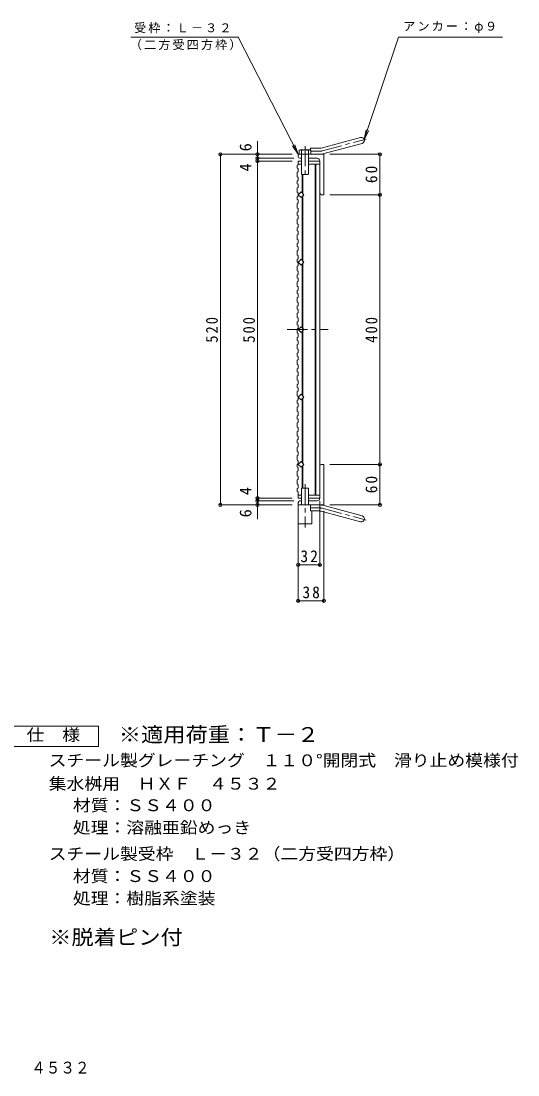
# Model space of a CAD drawing. Units: millimetres, scale not verified. Extents: x -951 to 876, y -823 to 799.
# Drawn here: x 140 to 876, y -823 to 740 of the extents above; entities that cross this region are included whole.
import ezdxf
from ezdxf.enums import TextEntityAlignment as Align

# ---------------------------------------------------------------- set-up
doc = ezdxf.new("R2010")
doc.units = ezdxf.units.MM
doc.header["$LTSCALE"] = 6
doc.header["$PDMODE"] = 32
doc.header["$PDSIZE"] = 4.8
doc.linetypes.add('CHAIN1', pattern=[8, 5, -1, 1, -1])
for name, color, linetype, lineweight in [('A-1_ピット', 2, 'Continuous', 9), ('A-2_蓋', 3, 'Continuous', 9), ('A-4_寸法', 7, 'Continuous', 9), ('A-5_仕様文', 7, 'Continuous', 9), ('A-9_ｸｯｼｮﾝ材', 4, 'Continuous', 9), ('F-4_F-4ﾚｲﾔ', 2, 'Continuous', 9)]:
    doc.layers.add(name, color=color, linetype=linetype, lineweight=lineweight)
doc.layers.add('F-5_F-5ﾚｲﾔ', color=2, linetype='Continuous')
doc.styles.add('ＭＳ ゴシック', font='')
doc.styles.get('ＭＳ ゴシック').set_extended_font_data('MS Gothic')

msp = doc.modelspace()

# ---------------------------------------------------------------- linework, layer by layer
at = {"layer": 'A-1_ピット'}
for p, q in [((585.068, 552.018), (643.259, 567.61)), ((582.739, 551.711), (568.923, 551.711)), ((568.923, 548.913), (568.923, 551.711)), ((587.397, 543.325), (645.588, 558.917)), ((550.923, 539.212), (550.923, 542.712)), ((588.923, 542.712), (550.923, 542.712)), ((555.923, 536.712), (553.423, 536.712)), ((578.923, 536.712), (565.923, 536.712)), ((582.923, 532.711), (582.923, 485.212)), ((588.923, 542.712), (588.923, 482.712)), ((585.423, 482.712), (588.923, 482.712)), ((582.923, 32.712), (582.923, 80.212)), ((585.423, 82.711), (588.923, 82.711)), ((588.923, 22.712), (588.923, 82.711)), ((550.923, 26.211), (550.923, 22.712)), ((588.923, 22.712), (550.923, 22.712)), ((555.923, 28.711), (553.423, 28.711)), ((578.923, 28.711), (565.923, 28.711)), ((568.923, 22.712), (568.923, 13.712)), ((587.397, 22.098), (645.588, 6.506)), ((582.739, 13.712), (568.923, 13.712)), ((585.068, 13.405), (643.259, -2.187))]:
    msp.add_line(p, q, dxfattribs=at)
at = {"layer": 'A-1_ピット', "linetype": 'CHAIN1'}
for p, q in [((586.232, 547.672), (651.399, 565.133)), ((582.738, 547.212), (569.808, 547.212)), ((582.738, 18.211), (569.808, 18.211)), ((586.232, 17.751), (651.399, 0.29))]:
    msp.add_line(p, q, dxfattribs=at)
at = {"layer": 'A-1_ピット'}
for centre, radius, start, end in [((644.423, 563.264), 4.5, 285.00014, 104.99991), ((582.739, 560.711), 9, 270, 285.00002), ((553.423, 539.212), 2.5, 180, 270), ((578.923, 532.711), 4, 0, 90), ((582.738, 560.711), 18, 270, 285), ((585.423, 485.212), 2.5, 180, 270), ((585.423, 80.212), 2.5, 90, 180), ((578.923, 32.712), 4, 270, 0), ((553.423, 26.211), 2.5, 90, 180), ((582.738, 4.711), 18, 75, 90), ((582.739, 4.711), 9, 74.99998, 90), ((644.423, 2.159), 4.5, 255.00009, 74.99986)]:
    msp.add_arc(centre, radius, start, end, dxfattribs=at)
at = {"layer": 'A-1_ピット', "linetype": 'CHAIN1'}
for centre, start, end in [((582.738, 560.711), 270, 284.99995), ((582.738, 4.711), 75.00005, 90)]:
    msp.add_arc(centre, 13.5, start, end, dxfattribs=at)
at = {"layer": 'A-2_蓋'}
for p, q in [((550.923, 532.711), (550.923, 527.068)), ((550.923, 532.711), (555.923, 532.711)), ((565.923, 532.711), (582.923, 532.711)), ((549.423, 526.557), (550.923, 527.068)), ((549.423, 516.014), (550.923, 516.525)), ((550.923, 528.211), (555.923, 528.211)), ((565.923, 528.211), (582.923, 528.211)), ((575.923, 528.212), (575.923, 37.211)), ((576.923, 528.212), (576.923, 37.211)), ((582.923, 528.212), (582.923, 32.711)), ((549.423, 503.33), (550.923, 503.842)), ((550.923, 508.955), (550.923, 503.842)), ((556.923, 512.712), (556.923, 485.197)), ((557.923, 512.712), (557.923, 484.197)), ((549.423, 492.787), (550.923, 493.299)), ((550.923, 485.729), (550.923, 480.615)), ((549.423, 480.104), (550.923, 480.615)), ((549.423, 469.561), (550.923, 470.072)), ((556.923, 480.226), (556.923, 385.197)), ((557.923, 481.226), (557.923, 384.197)), ((549.423, 456.878), (550.923, 457.389)), ((550.923, 462.502), (550.923, 457.389)), ((549.423, 446.334), (550.923, 446.846)), ((550.923, 451.959), (550.923, 446.846)), ((550.923, 439.276), (550.923, 434.163)), ((549.423, 433.651), (550.923, 434.163)), ((549.423, 423.108), (550.923, 423.619)), ((550.923, 428.733), (550.923, 423.619)), ((549.423, 410.425), (550.923, 410.936)), ((550.923, 416.049), (550.923, 410.936)), ((549.423, 399.882), (550.923, 400.393)), ((550.923, 405.506), (550.923, 400.393)), ((550.923, 392.823), (550.923, 387.71)), ((549.423, 387.199), (550.923, 387.71)), ((549.423, 376.655), (550.923, 377.167)), ((550.923, 382.28), (550.923, 377.167)), ((556.923, 380.226), (556.923, 285.197)), ((557.923, 381.226), (557.923, 284.197)), ((549.423, 363.972), (550.923, 364.484)), ((550.923, 369.597), (550.923, 364.484)), ((549.423, 353.429), (550.923, 353.94)), ((550.923, 359.054), (550.923, 353.94)), ((550.923, 346.371), (550.923, 341.257)), ((549.423, 340.746), (550.923, 341.257)), ((549.423, 330.203), (550.923, 330.714)), ((550.923, 335.827), (550.923, 330.714)), ((549.423, 317.52), (550.923, 318.031)), ((550.923, 323.144), (550.923, 318.031)), ((550.923, 312.601), (550.923, 307.488)), ((549.423, 306.977), (550.923, 307.488)), ((550.923, 299.918), (550.923, 294.805)), ((549.423, 294.293), (550.923, 294.805)), ((549.423, 283.75), (550.923, 284.262)), ((550.923, 289.375), (550.923, 284.262)), ((549.423, 271.067), (550.923, 271.578)), ((550.923, 276.692), (550.923, 271.578)), ((550.923, 266.148), (550.923, 261.035)), ((556.923, 280.226), (556.923, 185.197)), ((557.923, 281.226), (557.923, 184.197)), ((549.423, 260.524), (550.923, 261.035)), ((550.923, 253.465), (550.923, 248.352)), ((549.423, 247.841), (550.923, 248.352)), ((549.423, 237.298), (550.923, 237.809)), ((550.923, 242.922), (550.923, 237.809)), ((549.423, 224.614), (550.923, 225.126)), ((550.923, 230.239), (550.923, 225.126)), ((550.923, 219.696), (550.923, 214.583)), ((549.423, 214.071), (550.923, 214.583)), ((550.923, 207.013), (550.923, 201.899)), ((549.423, 201.388), (550.923, 201.899)), ((549.423, 190.845), (550.923, 191.356)), ((550.923, 196.469), (550.923, 191.356)), ((549.423, 178.162), (550.923, 178.673)), ((550.923, 183.786), (550.923, 178.673)), ((550.923, 173.243), (550.923, 168.13)), ((556.923, 85.197), (556.923, 180.226)), ((557.923, 84.197), (557.923, 181.226)), ((549.423, 167.619), (550.923, 168.13)), ((550.923, 160.56), (550.923, 155.447)), ((549.423, 154.935), (550.923, 155.447)), ((549.423, 144.392), (550.923, 144.904)), ((549.423, 144.392), (549.423, 137.845)), ((550.923, 150.017), (550.923, 144.904)), ((549.423, 137.845), (550.923, 137.334)), ((549.423, 131.709), (550.923, 132.221)), ((550.923, 137.334), (550.923, 132.221)), ((549.423, 119.026), (550.923, 119.538)), ((550.923, 124.651), (550.923, 119.538)), ((550.923, 114.107), (550.923, 108.994)), ((549.423, 108.483), (550.923, 108.994)), ((549.423, 95.8), (550.923, 96.311)), ((549.423, 83.117), (550.923, 83.628)), ((550.923, 88.741), (550.923, 83.628)), ((550.923, 78.198), (550.923, 73.085)), ((556.923, 47.711), (556.923, 80.226)), ((557.923, 47.711), (557.923, 81.226)), ((549.423, 72.574), (550.923, 73.085)), ((549.423, 59.891), (550.923, 60.402)), ((549.423, 47.207), (550.923, 47.719)), ((550.923, 52.832), (550.923, 47.719)), ((550.923, 42.289), (550.923, 32.711)), ((550.923, 37.211), (555.923, 37.211)), ((550.923, 32.711), (555.923, 32.711)), ((565.923, 37.211), (582.923, 37.211)), ((565.923, 32.711), (582.923, 32.711))]:
    msp.add_line(p, q, dxfattribs=at)
at = {"layer": 'A-2_蓋', "linetype": 'CHAIN1'}
msp.add_line((534.643, 282.711), (595.019, 282.711), dxfattribs=at)
at = {"layer": 'A-2_蓋'}
for points in [[(549.423, 526.557), (549.423, 522.149), (550.923, 521.638), (550.923, 516.525)], [(549.423, 516.014), (549.423, 509.466), (550.923, 508.955)], [(549.423, 503.33), (549.423, 498.923), (550.923, 498.412), (550.923, 493.299)], [(549.423, 492.787), (549.423, 486.24), (550.923, 485.729)], [(549.423, 480.104), (549.423, 475.697), (550.923, 475.186), (550.923, 470.072)], [(549.423, 469.561), (549.423, 463.013), (550.923, 462.502)], [(549.423, 456.878), (549.423, 452.47), (550.923, 451.959)], [(549.423, 446.334), (549.423, 439.787), (550.923, 439.276)], [(549.423, 433.651), (549.423, 429.244), (550.923, 428.733)], [(549.423, 423.108), (549.423, 416.561), (550.923, 416.049)], [(549.423, 410.425), (549.423, 406.017), (550.923, 405.506)], [(549.423, 399.882), (549.423, 393.334), (550.923, 392.823)], [(549.423, 387.199), (549.423, 382.791), (550.923, 382.28)], [(549.423, 376.655), (549.423, 370.108), (550.923, 369.597)], [(549.423, 363.972), (549.423, 359.565), (550.923, 359.054)], [(549.423, 353.429), (549.423, 346.882), (550.923, 346.371)], [(549.423, 340.746), (549.423, 336.339), (550.923, 335.827)], [(549.423, 330.203), (549.423, 323.655), (550.923, 323.144)], [(549.423, 317.52), (549.423, 313.112), (550.923, 312.601)], [(549.423, 306.977), (549.423, 300.429), (550.923, 299.918)], [(549.423, 294.293), (549.423, 289.886), (550.923, 289.375)], [(549.423, 283.75), (549.423, 277.203), (550.923, 276.692)], [(549.423, 271.067), (549.423, 266.66), (550.923, 266.148)], [(549.423, 260.524), (549.423, 253.976), (550.923, 253.465)], [(549.423, 247.841), (549.423, 243.433), (550.923, 242.922)], [(549.423, 237.298), (549.423, 230.75), (550.923, 230.239)], [(549.423, 224.614), (549.423, 220.207), (550.923, 219.696)], [(549.423, 214.071), (549.423, 207.524), (550.923, 207.013)], [(549.423, 201.388), (549.423, 196.981), (550.923, 196.469)], [(549.423, 190.845), (549.423, 184.298), (550.923, 183.786)], [(549.423, 178.162), (549.423, 173.754), (550.923, 173.243)], [(549.423, 167.619), (549.423, 161.071), (550.923, 160.56)], [(549.423, 154.935), (549.423, 150.528), (550.923, 150.017)], [(549.423, 131.709), (549.423, 125.162), (550.923, 124.651)], [(549.423, 119.026), (549.423, 114.619), (550.923, 114.107)], [(549.423, 108.483), (549.423, 101.936), (550.923, 101.424), (550.923, 96.311)], [(549.423, 95.8), (549.423, 89.253), (550.923, 88.741)], [(549.423, 83.117), (549.423, 78.709), (550.923, 78.198)], [(549.423, 72.574), (549.423, 66.026), (550.923, 65.515), (550.923, 60.402)], [(549.423, 59.891), (549.423, 53.343), (550.923, 52.832)], [(549.423, 47.207), (549.423, 42.8), (550.923, 42.289)]]:
    msp.add_lwpolyline(points, dxfattribs=at)
for points in [[(559.409, 482.712), (555.166, 478.469), (550.923, 482.712), (555.166, 486.954)], [(559.409, 382.711), (555.166, 378.469), (550.923, 382.711), (555.166, 386.954)], [(559.409, 282.712), (555.166, 278.469), (550.923, 282.712), (555.166, 286.954)], [(559.409, 182.711), (555.166, 186.954), (550.923, 182.711), (555.166, 178.469)], [(559.409, 82.711), (555.166, 86.954), (550.923, 82.711), (555.166, 78.469)]]:
    msp.add_lwpolyline(points, close=True, dxfattribs=at)
at = {"layer": 'A-4_寸法'}
for p, q in [((490.468, 536.712), (490.468, 561.931)), ((541.923, 542.712), (433.742, 542.712)), ((435.542, 22.712), (435.542, 542.712)), ((544.423, 536.712), (488.668, 536.712)), ((541.923, 532.711), (488.668, 532.711)), ((490.468, 532.711), (490.468, 536.712)), ((490.468, 32.711), (490.468, 532.711)), ((597.923, 542.712), (673.642, 542.712)), ((671.842, 482.712), (671.842, 542.712)), ((597.923, 482.712), (673.642, 482.712)), ((671.842, 82.711), (671.842, 482.712)), ((597.923, 82.711), (673.642, 82.711)), ((671.842, 22.712), (671.842, 82.711)), ((541.923, 32.711), (488.668, 32.711)), ((490.468, 28.711), (490.468, 32.711)), ((541.923, 22.712), (433.742, 22.712)), ((544.423, 28.711), (488.668, 28.711)), ((490.468, 1.786), (490.468, 28.711)), ((582.923, 28.211), (582.923, -67.812)), ((597.923, 22.712), (673.642, 22.712)), ((550.923, 13.711), (550.923, -121.326)), ((588.923, 13.711), (588.923, -121.326)), ((550.923, -66.012), (582.923, -66.012)), ((550.923, -119.526), (588.923, -119.526))]:
    msp.add_line(p, q, dxfattribs=at)
for p in [(435.542, 542.712), (490.468, 542.712), (490.468, 536.712), (490.468, 532.711), (671.842, 542.712), (671.842, 482.712), (671.842, 82.711), (490.468, 32.711), (435.542, 22.712), (490.468, 28.711), (490.468, 22.712), (671.842, 22.712), (550.923, -66.012), (582.923, -66.012), (550.923, -119.526), (588.923, -119.526)]:
    msp.add_point(p, dxfattribs=at)
at = {"layer": 'A-5_仕様文'}
for p, q in [((699.658, 716.435), (648.77, 564.428)), ((699.658, 716.435), (853.417, 716.435)), ((648.77, 564.428), (651.635, 579.152)), ((648.77, 564.428), (655.348, 577.909)), ((550.923, 542.712), (542.408, 555.06)), ((550.923, 542.712), (545.894, 556.843))]:
    msp.add_line(p, q, dxfattribs=at)
msp.add_lwpolyline([(302.711, 716.435), (462.068, 716.435), (550.923, 542.712)], dxfattribs=at)
at = {"layer": 'A-9_ｸｯｼｮﾝ材'}
for p, q in [((552.038, 548.369), (552.038, 542.712)), ((567.866, 549.112), (553.981, 549.112)), ((555.923, 513.524), (555.923, 548.369)), ((565.923, 513.524), (565.923, 548.369)), ((569.808, 548.369), (569.808, 542.712)), ((556.735, 512.712), (555.923, 513.524)), ((556.735, 512.712), (565.111, 512.712)), ((565.111, 512.712), (565.923, 513.524)), ((565.923, 47.711), (555.923, 47.711)), ((555.923, 22.711), (555.923, 47.711)), ((565.923, 22.711), (565.923, 47.711)), ((570.923, 13.711), (570.923, -5.289))]:
    msp.add_line(p, q, dxfattribs=at)
at = {"layer": 'A-9_ｸｯｼｮﾝ材', "linetype": 'CHAIN1'}
for p, q in [((560.923, 554.852), (560.923, 509.179)), ((560.923, 53.641), (560.923, -10.721))]:
    msp.add_line(p, q, dxfattribs=at)
at = {"layer": 'A-9_ｸｯｼｮﾝ材'}
msp.add_lwpolyline([(550.923, 22.711), (550.923, -5.289), (570.923, -5.289)], dxfattribs=at)
for centre, radius, start, end in [((553.981, 546.202), 2.91, 48.12389, 131.8763), ((560.923, 531.922), 17.19, 73.09029, 106.90971), ((567.866, 546.202), 2.91, 48.1237, 131.87611)]:
    msp.add_arc(centre, radius, start, end, dxfattribs=at)
at = {"layer": 'F-4_F-4ﾚｲﾔ'}
msp.add_lwpolyline([(119.959, -335.42), (119.959, -305.42), (254.959, -305.42), (254.959, -335.42)], close=True, dxfattribs=at)

# ---------------------------------------------------------------- texts
at = {"layer": 'A-4_寸法', "color": 2, "style": 'ＭＳ ゴシック'}
for s, p in [('6', (486.868, 547.139)), ('4', (486.868, 517.133)), ('4', (486.868, 37.286)), ('6', (486.868, 4.322))]:
    msp.add_text(s, height=17.6, rotation=90, dxfattribs=at).set_placement(p, align=Align.BOTTOM_LEFT)
at = {"layer": 'A-4_寸法', "color": 2, "char_height": 17.6, "attachment_point": 7, "rotation": 90, "style": 'ＭＳ ゴシック'}
for s, insert in [('\\T1.27;\\W0.95;60', (668.242, 499.962)), ('\\T1.27;\\W0.9;520', (431.942, 263.212)), ('\\T1.27;\\W0.9;500', (486.868, 263.211)), ('\\T1.27;\\W0.9;400', (668.242, 263.212)), ('\\T1.27;\\W0.95;60', (668.242, 39.961))]:
    msp.add_mtext(s, dxfattribs=dict(at, insert=insert))
at = {"layer": 'A-4_寸法', "color": 2, "char_height": 17.6, "attachment_point": 7, "style": 'ＭＳ ゴシック'}
for s, insert in [('\\T1.27;\\W0.95;32', (554.173, -62.412)), ('\\T1.27;\\W0.95;38', (557.173, -115.926))]:
    msp.add_mtext(s, dxfattribs=dict(at, insert=insert))
at = {"layer": 'A-5_仕様文', "char_height": 13.2, "attachment_point": 7, "style": 'ＭＳ ゴシック'}
for s, insert in [('\\T1.17;受枠：Ｌ－３２', (307.583, 722.259)), ('\\T1.17;アンカー：φ９', (706.372, 722.509)), ('\\T1.17;（二方受四方枠）', (301.415, 696.97))]:
    msp.add_mtext(s, dxfattribs=dict(at, insert=insert))
at = {"layer": 'F-4_F-4ﾚｲﾔ', "style": 'ＭＳ ゴシック', "width": 1.1}
for s, p in [('仕\u3000様', (148.459, -332.421)), ('スチール製グレーチング\u3000１１０°開閉式\u3000滑り止め模様付', (181.212, -370.172)), ('集水桝用\u3000ＨＸＦ\u3000４５３２', (181.212, -404.86)), ('材質：ＳＳ４００', (217.04, -436.842)), ('処理：溶融亜鉛めっき', (217.04, -469.842)), ('スチール製受枠\u3000Ｌ－３２（二方受四方枠）', (181.213, -508.843)), ('材質：ＳＳ４００', (217.04, -541.843)), ('処理：樹脂系塗装', (217.04, -574.843))]:
    msp.add_text(s, height=17.6, dxfattribs=at).set_placement(p, align=Align.BOTTOM_LEFT)
at = {"layer": 'F-4_F-4ﾚｲﾔ', "color": 3, "style": 'ＭＳ ゴシック', "width": 1.1}
msp.add_text('※脱着ピン付', height=21.99, dxfattribs=at).set_placement((181.97, -636.057), align=Align.BOTTOM_LEFT)
at = {"layer": 'F-5_F-5ﾚｲﾔ', "color": 3, "style": 'ＭＳ ゴシック', "width": 1.1}
msp.add_text('※適用荷重：Ｔ－２', height=21.99, dxfattribs=at).set_placement((284.959, -335.42), align=Align.BOTTOM_LEFT)
at = {"layer": 'F-5_F-5ﾚｲﾔ', "style": 'ＭＳ ゴシック', "width": 0.9}
msp.add_text('集水桝用\u3000ＨＸＦ\u3000４５３２', height=17.6, dxfattribs=at).set_placement((-39.071, -825.907), align=Align.BOTTOM_LEFT)

doc.saveas('drawing.dxf')
